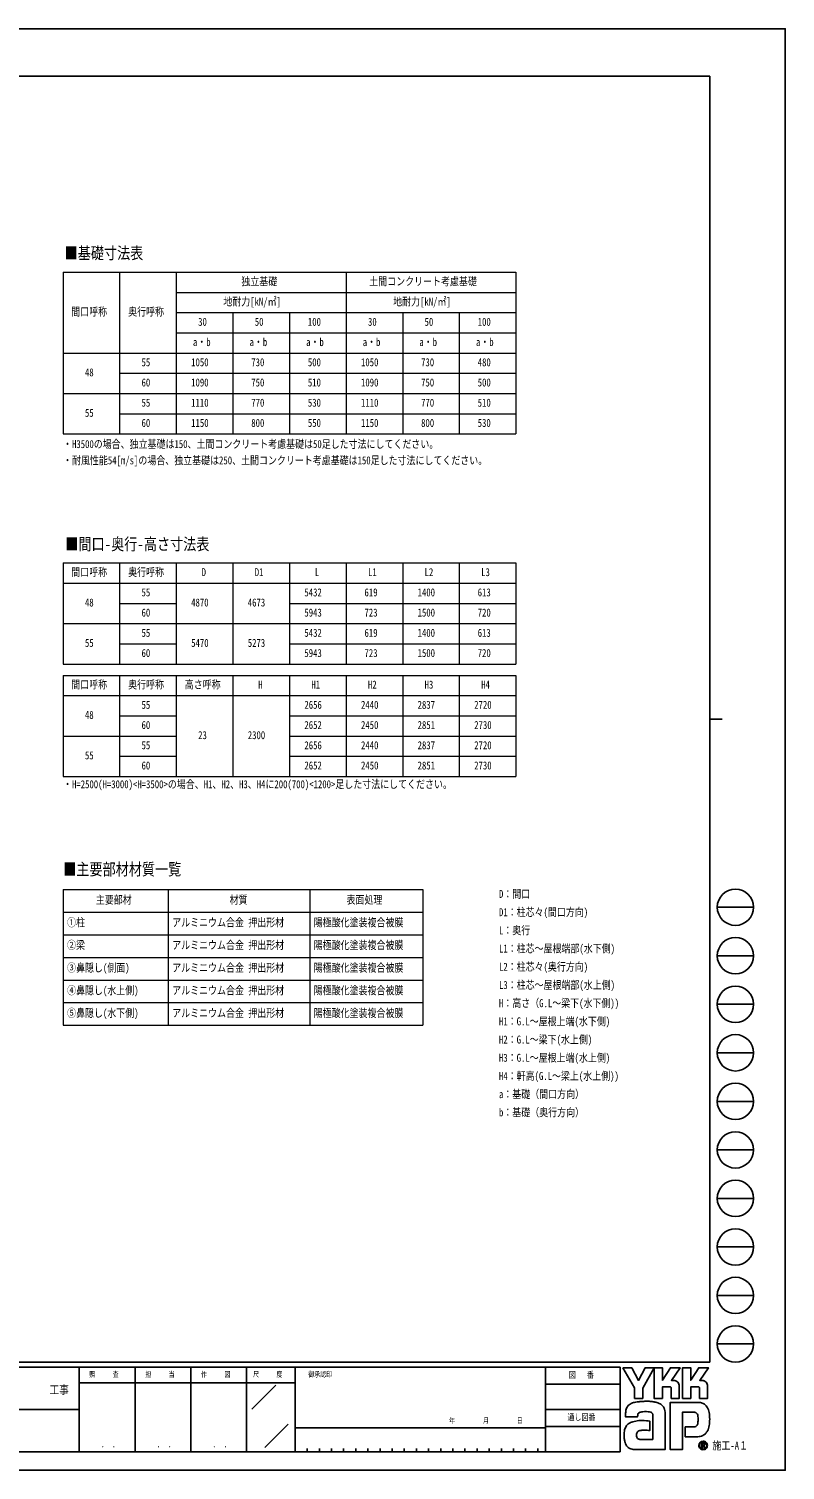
# Model space of a CAD drawing. Units: millimetres, scale not verified. Extents: x -12615 to 12615, y -8910 to 8910.
# Drawn here: x 3262 to 12615, y -8910 to 8910 of the extents above; entities that cross this region are included whole.
import ezdxf
from ezdxf.enums import TextEntityAlignment as Align

# ---------------------------------------------------------------- set-up
doc = ezdxf.new("R2010")
doc.units = ezdxf.units.MM
doc.header["$LTSCALE"] = 40
doc.layers.add('0-1_TABLE1', color=7, linetype='Continuous', lineweight=18)
doc.layers.add('0-2_USER1', color=3, linetype='Continuous')
doc.layers.add('0-7_YKK_ZWAK', color=7, linetype='Continuous')
doc.styles.add('ＭＳ ゴシック', font='')
doc.styles.get('ＭＳ ゴシック').set_extended_font_data('MS Gothic')

msp = doc.modelspace()

# ---------------------------------------------------------------- linework, layer by layer
at = {"layer": '0-1_TABLE1'}
for p, q in [((3685.06, 5901), (9285.06, 5901)), ((3685.06, 5901), (3685.06, 3901)), ((4385.06, 5901), (4385.06, 3901)), ((5085.06, 5901), (5085.06, 3901)), ((7185.06, 5901), (7185.06, 3901)), ((5085.06, 5651), (9285.06, 5651)), ((5085.06, 5401), (9285.06, 5401)), ((5785.06, 5401), (5785.06, 3901)), ((6485.06, 5401), (6485.06, 3901)), ((7885.06, 5401), (7885.06, 3901)), ((8585.06, 5401), (8585.06, 3901)), ((5085.06, 5151), (9285.06, 5151)), ((3685.06, 4901), (9285.06, 4901)), ((4385.06, 4651), (9285.06, 4651)), ((3685.06, 4401), (9285.06, 4401)), ((4385.06, 4151), (9285.06, 4151)), ((3685.06, 2306), (9285.06, 2306)), ((3685.06, 2306), (3685.06, 1056)), ((4385.06, 2306), (4385.06, 1056)), ((5085.06, 2306), (5085.06, 1056)), ((5785.06, 2306), (5785.06, 1056)), ((6485.06, 2306), (6485.06, 1056)), ((7185.06, 2306), (7185.06, 1056)), ((7885.06, 2306), (7885.06, 1056)), ((8585.06, 2306), (8585.06, 1056)), ((9285.06, 2306), (9285.06, 1056)), ((3685.06, 2056), (9285.06, 2056)), ((4385.06, 1806), (5085.06, 1806)), ((6485.06, 1806), (9285.06, 1806)), ((3685.06, 1556), (9285.06, 1556)), ((4385.06, 1306), (5085.06, 1306)), ((6485.06, 1306), (9285.06, 1306)), ((3685.06, 1056), (9285.06, 1056)), ((3685.06, 916), (9285.06, 916)), ((3685.06, 916), (3685.06, -334)), ((4385.06, 916), (4385.06, -334)), ((5085.06, 916), (5085.06, -334)), ((5785.06, 916), (5785.06, -334)), ((6485.06, 916), (6485.06, -334)), ((7185.06, 916), (7185.06, -334)), ((7885.06, 916), (7885.06, -334)), ((8585.06, 916), (8585.06, -334)), ((9285.06, 916), (9285.06, -334)), ((3685.06, 666), (9285.06, 666)), ((4385.06, 416), (5085.06, 416)), ((6485.06, 416), (9285.06, 416)), ((3685.06, 166), (5085.06, 166)), ((6485.06, 166), (9285.06, 166)), ((4385.06, -84), (5085.06, -84)), ((6485.06, -84), (9285.06, -84)), ((3685.06, -334), (9285.06, -334)), ((3685.06, -1730), (8135.06, -1730)), ((3685.06, -1730), (3685.06, -3410)), ((4985.06, -1730), (4985.06, -3410)), ((6735.06, -1730), (6735.06, -3410)), ((8135.06, -1730), (8135.06, -3410)), ((3685.06, -2010), (8135.06, -2010)), ((3685.06, -2290), (8135.06, -2290)), ((3685.06, -2570), (8135.06, -2570)), ((3685.06, -2850), (8135.06, -2850)), ((3685.06, -3130), (8135.06, -3130)), ((3685.06, -3410), (8135.06, -3410))]:
    msp.add_line(p, q, dxfattribs=at)
for points in [[(9285.06, 5901), (9285.06, 5401), (9285.06, 3901)], [(3685.06, 3901), (4385.06, 3901), (9285.06, 3901)]]:
    msp.add_lwpolyline(points, dxfattribs=at)
at = {"layer": '0-7_YKK_ZWAK'}
for p, q in [((11685.06, 8325), (-11714.94, 8325)), ((11685.06, 8325), (11685.06, -7575)), ((11685.06, 375), (11835.06, 375)), ((11775.06, -1950), (12225.06, -1950)), ((11775.06, -2550), (12225.06, -2550)), ((11775.06, -3150), (12225.06, -3150)), ((11775.06, -3750), (12225.06, -3750)), ((11775.06, -4350), (12225.06, -4350)), ((11775.06, -4950), (12225.06, -4950)), ((11775.06, -5550), (12225.06, -5550)), ((11775.06, -6150), (12225.06, -6150)), ((11775.06, -6750), (12225.06, -6750)), ((11775.06, -7350), (12225.06, -7350)), ((11685.06, -7575), (-11714.94, -7575)), ((3885.06, -7635), (-14.94, -7635)), ((4575.06, -7635), (4575.06, -8685)), ((5265.06, -7635), (5265.06, -8685)), ((5955.06, -7635), (5955.06, -8685)), ((6555.06, -7635), (5955.06, -7635)), ((9652.56, -7635), (6555.06, -7635)), ((6555.06, -7635), (6555.06, -8685)), ((9652.56, -7635), (9652.56, -8685)), ((10575.06, -7635), (9652.56, -7635)), ((10575.06, -7635), (10575.06, -8685)), ((5955.06, -7830), (3885.06, -7830)), ((5955.06, -7830), (6555.06, -7830)), ((6021.31, -8154.87), (6315.11, -7861.08)), ((9652.56, -7845), (10575.06, -7845)), ((-14.94, -8160), (3885.06, -8160)), ((9652.56, -8160), (10575.06, -8160)), ((6182.02, -8627.97), (6470.68, -8339.3)), ((10575.06, -8370), (9652.56, -8370)), ((6555.06, -8385), (9652.56, -8385)), ((-14.94, -8685), (3885.06, -8685)), ((3885.06, -8685), (5955.06, -8685)), ((5955.06, -8685), (6555.06, -8685)), ((6555.06, -8685), (9652.56, -8685)), ((6705.06, -8640), (6705.06, -8685)), ((6855.06, -8640), (6855.06, -8685)), ((7005.06, -8640), (7005.06, -8685)), ((7155.06, -8640), (7155.06, -8685)), ((7305.06, -8640), (7305.06, -8685)), ((7455.06, -8640), (7455.06, -8685)), ((7605.06, -8640), (7605.06, -8685)), ((7755.06, -8640), (7755.06, -8685)), ((7905.06, -8640), (7905.06, -8685)), ((8055.06, -8640), (8055.06, -8685)), ((8205.06, -8640), (8205.06, -8685)), ((8355.06, -8640), (8355.06, -8685)), ((8505.06, -8640), (8505.06, -8685)), ((8655.06, -8640), (8655.06, -8685)), ((8805.06, -8640), (8805.06, -8685)), ((8955.06, -8640), (8955.06, -8685)), ((9105.06, -8640), (9105.06, -8685)), ((9255.06, -8640), (9255.06, -8685)), ((9405.06, -8640), (9405.06, -8685)), ((9555.06, -8640), (9555.06, -8685)), ((9652.56, -8685), (10575.06, -8685)), ((11600.02, -8651.94), (11600.02, -8651.94))]:
    msp.add_line(p, q, dxfattribs=at)
for points in [[(-12615, -8910), (12615, -8910), (12615, 8910), (-12615, 8910)], [(10608.06, -7644), (10718.49, -7644), (10801.41, -7800.3), (10884.12, -7644), (10994.63, -7644), (10853.01, -7895.97), (10853.01, -8022.4), (10752.29, -8022.4), (10752.29, -7892.57)]]:
    msp.add_lwpolyline(points, close=True, dxfattribs=at)
for points in [[(5955.06, -7635), (3885.06, -7635), (3885.06, -8685)], [(11191.64, -7879.83), (11096.31, -7879.83), (11096.31, -8022.29), (10994.74, -8022.29), (10994.74, -7644), (11096.31, -7644), (11096.31, -7798.75), (11196.21, -7644), (11315.52, -7644), (11208.48, -7800.64), (11212.27, -7800.64), (11216.46, -7800.64), (11220.76, -7800.64), (11224.9, -7800.64), (11228.6, -7800.64), (11231.58, -7800.64), (11233.57, -7800.64), (11234.3, -7800.64)], [(11542.53, -7879.83), (11447.31, -7879.83), (11447.31, -8022.4), (11345.69, -8022.4), (11345.69, -7644), (11447.31, -7644), (11447.31, -7798.75), (11547.1, -7644), (11666.41, -7644), (11559.37, -7800.64), (11563.2, -7800.64), (11567.41, -7800.64), (11571.71, -7800.64), (11575.84, -7800.64), (11579.52, -7800.64), (11582.49, -7800.64), (11584.47, -7800.64), (11585.19, -7800.64)], [(11263.52, -7806.64), (11275.65, -7813.57), (11285.92, -7822.6), (11294.18, -7833.36), (11300.27, -7845.45), (11304.03, -7858.49), (11305.32, -7872.11), (11305.32, -8022.65), (11206.23, -8022.65), (11206.23, -7894.23)], [(11614.45, -7806.64), (11626.61, -7813.57), (11636.92, -7822.6), (11645.22, -7833.36), (11651.35, -7845.45), (11655.14, -7858.49), (11656.44, -7872.11), (11656.44, -8022.4), (11557.12, -8022.4), (11557.12, -7894.23)], [(10814.39, -8196.93), (10807.42, -8200.86), (10801.98, -8205.65), (10797.86, -8211.25), (10794.88, -8217.59), (10792.82, -8224.59), (10791.48, -8232.21), (10790.67, -8240.37), (10790.19, -8249), (10640.23, -8249.37), (10640.67, -8228.86), (10641.5, -8205.82)], [(11123.13, -8157.5), (11127.38, -8174.71), (11129.79, -8193.13), (11130.55, -8212.76), (11130.55, -8655), (10768.66, -8655)], [(10871.84, -8296.58), (10900.22, -8298.46), (10922.53, -8300.96), (10937.13, -8303.3), (10942.36, -8304.7), (10942.36, -8419.42), (10925.77, -8417.67), (10907.57, -8416.68), (10888.94, -8416.3), (10871.06, -8416.36), (10855.1, -8416.69), (10842.25, -8417.13), (10833.68, -8417.51), (10830.56, -8417.68), (10817.59, -8420.05), (10806.4, -8423.76), (10797.01, -8428.84), (10789.4, -8435.31), (10783.58, -8443.19), (10779.55, -8452.51), (10777.31, -8463.3), (10776.86, -8475.57), (10778.29, -8489.07), (10781.15, -8500.22), (10785.28, -8509.25), (10790.48, -8516.37), (10796.58, -8521.78), (10803.4, -8525.72), (10810.76, -8528.37), (10818.48, -8529.97), (10977.79, -8529.97), (10977.79, -8235.22), (10977.83, -8229.38), (10977.53, -8223.66), (10976.78, -8218.16), (10975.5, -8212.94), (10973.59, -8208.07), (10970.96, -8203.64), (10967.51, -8199.72), (10963.16, -8196.37)], [(10963.16, -8196.37), (10953.82, -8192.71), (10938.88, -8189.6), (10919.82, -8187.31), (10898.12, -8186.08), (10875.25, -8186.18), (10852.69, -8187.85)], [(11486.61, -8194.52), (11343.58, -8194.52), (11343.58, -8655), (11193.69, -8655), (11193.69, -8072.37), (11542.06, -8072.37)], [(11636.14, -8113.54), (11645.92, -8125.87), (11653.24, -8137.83), (11658.35, -8148.65)], [(11623.69, -8462.91), (11609.85, -8473.67), (11595.43, -8482.13), (11580.55, -8488.44), (11565.3, -8492.76), (11549.8, -8495.23), (11534.16, -8496.03), (11380.08, -8496.03), (11380.08, -8374.99), (11466.96, -8374.99), (11482.98, -8374.77), (11497.07, -8373.4), (11509.16, -8369.86)], [(11537.48, -8282.99), (11537.29, -8263.9), (11536.38, -8246.69), (11534.23, -8231.59), (11530.31, -8218.78)], [(11623.82, -8587.79), (11623.75, -8586.03), (11623.53, -8584.34), (11623.16, -8582.71), (11622.66, -8581.16), (11622.01, -8579.69), (11621.22, -8578.31), (11620.3, -8577.02), (11619.24, -8575.84), (11617.85, -8574.61), (11616.31, -8573.54), (11614.62, -8572.63), (11612.79, -8571.88), (11610.84, -8571.29), (11608.75, -8570.87), (11606.55, -8570.61), (11604.23, -8570.53), (11581.5, -8570.53), (11581.5, -8637.42), (11588.37, -8637.42), (11588.37, -8577.35), (11604.23, -8577.35), (11605.87, -8577.41), (11607.41, -8577.57), (11608.85, -8577.83), (11610.19, -8578.2), (11611.42, -8578.67), (11612.53, -8579.24), (11613.52, -8579.9), (11614.4, -8580.67)], [(11617.08, -8587.79), (11616.66, -8591.01), (11615.51, -8593.54), (11613.78, -8595.47), (11611.64, -8596.87), (11609.23, -8597.83), (11606.71, -8598.42), (11604.25, -8598.72), (11601.99, -8598.8), (11596.03, -8598.8), (11599.04, -8603.91), (11618.68, -8637.65), (11626.54, -8637.65), (11607.6, -8605.17), (11609.37, -8604.82), (11611.07, -8604.37), (11612.67, -8603.83), (11614.19, -8603.2), (11615.6, -8602.47), (11616.92, -8601.65), (11618.14, -8600.73), (11619.24, -8599.73)]]:
    msp.add_lwpolyline(points, dxfattribs=at)
for centre in [(12000.06, -1950), (12000.06, -2550), (12000.06, -3150), (12000.06, -3750), (12000.06, -4350), (12000.06, -4950), (12000.06, -5550), (12000.06, -6150), (12000.06, -6750), (12000.06, -7350)]:
    msp.add_circle(centre, 225, dxfattribs=at)
for centre, radius, start, end in [((11234.45, -7875.57), 74.93, 78.26798, 90.11215), ((11235.52, -7870.11), 69.37, 66.19963, 78.22058), ((11585.34, -7875.7), 75.07, 78.27851, 90.10826), ((11586.37, -7870.44), 69.7, 66.2483, 78.23226), ((11192.17, -7893.88), 14.06, 358.57817, 92.1683), ((11543.13, -7893.81), 14, 358.29941, 92.43455), ((10913.41, -8221.38), 272.36, 171.55622, 176.72493), ((10821.12, -8207.6), 179.04, 163.48385, 171.57982), ((10774.82, -8193.86), 130.74, 152.2125, 163.4865), ((10754.81, -8183.52), 108.22, 138.03852, 152.12015), ((10754.79, -8184.02), 108.55, 122.60463, 137.83438), ((10769.15, -8207.24), 135.84, 108.37421, 122.42809), ((10791.88, -8288.08), 219.75, 100.93159, 107.35499), ((10866.16, -8648.45), 587.69, 97.86054, 101.37938), ((10901.03, -8890.74), 832.48, 94.90201, 97.9576), ((10853.97, -8290.89), 101.95, 102.4979, 112.84632), ((10903.41, -8910.14), 852, 91.6169, 94.94971), ((10873.7, -8375.98), 189.3, 96.37207, 102.75341), ((10900.11, -8772.18), 714.01, 87.51794, 91.66439), ((10909.38, -8573.33), 514.94, 81.92631, 87.59083), ((10936.76, -8385.69), 325.32, 73.67137, 82.05943), ((10977.38, -8249.75), 183.45, 60.60528, 73.9085), ((10994.01, -8216.59), 146.41, 52.17347, 59.90542), ((11008.88, -8197.34), 122.08, 43.55042, 52.14561), ((11017.07, -8189.43), 110.69, 34.48659, 43.50182), ((11017.13, -8189.26), 110.55, 25.58915, 34.43128), ((11007.29, -8193.87), 121.41, 17.43089, 25.54591), ((11487.42, -8268.03), 73.52, 77.94572, 90.63794), ((11493.81, -8238.05), 42.86, 60.20991, 77.92418), ((11536.36, -8232.64), 160.37, 78.73198, 87.96551), ((11541.07, -8208.59), 135.87, 69.03034, 78.69541), ((11545.45, -8196.9), 123.38, 59.39484, 68.9885), ((11547.48, -8193.34), 119.28, 50.3012, 59.3616), ((11546.74, -8194.18), 120.4, 42.05209, 50.28551), ((11487.28, -8228.44), 188.76, 14.76267, 25.00486), ((11371.51, -8259.99), 308.76, 7.9139, 14.95041), ((10754.78, -8438.01), 127.65, 142.04688, 153.80771), ((10750.42, -8434.88), 122.29, 130.60221, 141.94427), ((10757.63, -8443.54), 133.55, 120.60724, 130.53081), ((10771.85, -8467.72), 161.6, 112.58838, 120.58162), ((10790.98, -8513.7), 211.4, 106.61303, 112.59024), ((10821.07, -8614.84), 316.93, 99.87193, 106.59825), ((10837.93, -8709.82), 413.39, 94.78469, 99.91711), ((10846.14, -8804.31), 508.24, 90.80099, 94.81812), ((10847.39, -8874.68), 578.61, 87.57779, 90.82714), ((11495.16, -8338.28), 34.54, 293.91672, 314.09376), ((11497.96, -8230.26), 34.04, 39.8078, 59.75378), ((11490.45, -8334.13), 40.8, 314.78099, 333.92928), ((11492.14, -8234.71), 41.37, 22.65544, 39.38165), ((11460.15, -8319.42), 74.48, 334.00676, 347.34989), ((11377.49, -8300.27), 159.33, 347.14308, 355.40008), ((11196.61, -8284.73), 340.88, 355.2339, 0.29193), ((11307.45, -8294.38), 373.25, 347.15166, 352.97565), ((11255.87, -8276.8), 425.61, 2.54376, 8.01251), ((11208.51, -8281.51), 473.02, 352.8937, 357.82206), ((11189.59, -8280.29), 491.98, 357.76419, 2.60674), ((10914.4, -8470.46), 291.87, 174.55588, 182.47272), ((11077.49, -8467.89), 454.94, 181.90948, 187.89042), ((10826.95, -8462.09), 204.02, 164.97537, 174.56739), ((10886.08, -8494.82), 261.65, 187.80471, 196.36971), ((10777.37, -8448.87), 152.71, 153.89178, 164.94341), ((11600.11, -8604.57), 52.92, 90.09157, 179.92363), ((11600.1, -8604.47), 52.82, 44.93442, 90.08536), ((11523.69, -8350.16), 150.71, 311.57033, 318.66243), ((11506.24, -8334.86), 173.92, 318.67367, 325.29112), ((11551.08, -8368.28), 118.04, 326.23251, 339.61931), ((11440.22, -8325.35), 236.92, 339.22498, 347.31457), ((10785.01, -8524.67), 156.26, 196.3102, 208.20993), ((10741.01, -8548.09), 106.41, 208.29777, 223.35561), ((10731.08, -8556.83), 93.2, 223.64205, 239.63663), ((10739.32, -8541.84), 110.3, 239.8785, 253.65355), ((10754.4, -8490.03), 164.26, 253.69102, 263.74909), ((10767.18, -8376.29), 278.71, 263.68487, 270.30455), ((11599.78, -8604.63), 52.6, 179.86065, 225.14399), ((11599.77, -8604.4), 47.06, 134.8007, 180.12175), ((11599.58, -8604.7), 46.87, 179.75513, 225.29722), ((11600.03, -8604.63), 52.77, 224.94536, 269.98445), ((11599.91, -8604.13), 46.97, 89.86602, 135.149), ((11599.93, -8605.12), 46.82, 224.62822, 270.10973), ((11600.12, -8604.49), 47.33, 45.03108, 90.11509), ((11600.03, -8604.37), 53.04, 269.98802, 314.93777), ((11599.95, -8604.42), 47.52, 270.09072, 359.90926), ((11607.02, -8587.51), 10.06, 358.3894, 42.86139), ((11607.22, -8588.27), 16.6, 316.37674, 1.6565), ((11600.15, -8604.5), 47.31, 0.00643, 45.07115), ((11600.52, -8604.31), 52.41, 359.78949, 45.13288), ((11600.39, -8604.71), 52.54, 314.92572, 0.23508)]:
    msp.add_arc(centre, radius, start, end, dxfattribs=at)

# ---------------------------------------------------------------- texts
at = {"layer": '0-1_TABLE1', "style": 'ＭＳ ゴシック', "width": 0.8}
for s, p in [('独立基礎', (5890.26, 5708.5)), ('土間コンクリート考慮基礎', (7471.86, 5708.5)), ('地耐力[kN/㎡]', (5667.06, 5458.5)), ('地耐力[kN/㎡]', (7767.06, 5458.5)), ('間口呼称', (3786.66, 5333.5)), ('奥行呼称', (4490.26, 5333.5)), ('30', (5355.86, 5208.5)), ('50', (6055.86, 5208.5)), ('100', (6712.66, 5208.5)), ('30', (7455.86, 5208.5)), ('50', (8155.86, 5208.5)), ('100', (8812.66, 5208.5)), ('a・b', (5291.06, 4958.5)), ('a・b', (5991.06, 4958.5)), ('a・b', (6691.06, 4958.5)), ('a・b', (7391.06, 4958.5)), ('a・b', (8091.06, 4958.5)), ('a・b', (8791.06, 4958.5)), ('55', (4655.86, 4708.5)), ('1050', (5269.46, 4708.5)), ('730', (6012.66, 4708.5)), ('500', (6712.66, 4708.5)), ('1050', (7369.46, 4708.5)), ('730', (8112.66, 4708.5)), ('480', (8812.66, 4708.5)), ('48', (3955.86, 4583.5)), ('60', (4655.86, 4458.5)), ('1090', (5269.46, 4458.5)), ('750', (6012.66, 4458.5)), ('510', (6712.66, 4458.5)), ('1090', (7369.46, 4458.5)), ('750', (8112.66, 4458.5)), ('500', (8812.66, 4458.5)), ('55', (4655.86, 4208.5)), ('1110', (5269.46, 4208.5)), ('770', (6012.66, 4208.5)), ('530', (6712.66, 4208.5)), ('1110', (7369.46, 4208.5)), ('770', (8112.66, 4208.5)), ('510', (8812.66, 4208.5)), ('55', (3955.86, 4083.5)), ('60', (4655.86, 3958.5)), ('1150', (5269.46, 3958.5)), ('800', (6012.66, 3958.5)), ('550', (6712.66, 3958.5)), ('1150', (7369.46, 3958.5)), ('800', (8112.66, 3958.5)), ('530', (8812.66, 3958.5)), ('間口呼称', (3786.66, 2113.5)), ('奥行呼称', (4490.26, 2113.5)), ('D', (5399.06, 2113.5)), ('D1', (6055.86, 2113.5)), ('L', (6799.06, 2113.5)), ('L1', (7455.86, 2113.5)), ('L2', (8155.86, 2113.5)), ('L3', (8855.86, 2113.5)), ('55', (4655.86, 1863.5)), ('5432', (6669.46, 1863.5)), ('619', (7412.66, 1863.5)), ('1400', (8069.46, 1863.5)), ('613', (8812.66, 1863.5)), ('48', (3955.86, 1738.5)), ('4870', (5269.46, 1738.5)), ('4673', (5969.46, 1738.5)), ('60', (4655.86, 1613.5)), ('5943', (6669.46, 1613.5)), ('723', (7412.66, 1613.5)), ('1500', (8069.46, 1613.5)), ('720', (8812.66, 1613.5)), ('55', (4655.86, 1363.5)), ('5432', (6669.46, 1363.5)), ('619', (7412.66, 1363.5)), ('1400', (8069.46, 1363.5)), ('613', (8812.66, 1363.5)), ('55', (3955.86, 1238.5)), ('5470', (5269.46, 1238.5)), ('5273', (5969.46, 1238.5)), ('60', (4655.86, 1113.5)), ('5943', (6669.46, 1113.5)), ('723', (7412.66, 1113.5)), ('1500', (8069.46, 1113.5)), ('720', (8812.66, 1113.5)), ('間口呼称', (3786.66, 723.5)), ('奥行呼称', (4490.26, 723.5)), ('高さ呼称', (5190.26, 723.5)), ('H', (6099.06, 723.5)), ('H1', (6755.86, 723.5)), ('H2', (7455.86, 723.5)), ('H3', (8155.86, 723.5)), ('H4', (8855.86, 723.5)), ('55', (4655.86, 473.5)), ('2656', (6669.46, 473.5)), ('2440', (7369.46, 473.5)), ('2837', (8069.46, 473.5)), ('2720', (8769.46, 473.5)), ('48', (3955.86, 348.5)), ('60', (4655.86, 223.5)), ('23', (5355.86, 98.5)), ('2300', (5969.46, 98.5)), ('2652', (6669.46, 223.5)), ('2450', (7369.46, 223.5)), ('2851', (8069.46, 223.5)), ('2730', (8769.46, 223.5)), ('55', (4655.86, -26.5)), ('2656', (6669.46, -26.5)), ('2440', (7369.46, -26.5)), ('2837', (8069.46, -26.5)), ('2720', (8769.46, -26.5)), ('55', (3955.86, -151.5)), ('60', (4655.86, -276.5)), ('2652', (6669.46, -276.5)), ('2450', (7369.46, -276.5)), ('2851', (8069.46, -276.5)), ('2730', (8769.46, -276.5)), ('主要部材', (4090.26, -1937.5)), ('材質', (5744.86, -1937.5)), ('表面処理', (7190.26, -1937.5)), ('①柱', (3735.06, -2217.5)), ('アルミニウム合金 押出形材', (5035.06, -2217.5)), ('陽極酸化塗装複合被膜', (6785.06, -2217.5)), ('②梁', (3735.06, -2497.5)), ('アルミニウム合金 押出形材', (5035.06, -2497.5)), ('陽極酸化塗装複合被膜', (6785.06, -2497.5)), ('③鼻隠し(側面)', (3735.06, -2777.5)), ('アルミニウム合金 押出形材', (5035.06, -2777.5)), ('陽極酸化塗装複合被膜', (6785.06, -2777.5)), ('④鼻隠し(水上側)', (3735.06, -3057.5)), ('アルミニウム合金 押出形材', (5035.06, -3057.5)), ('陽極酸化塗装複合被膜', (6785.06, -3057.5)), ('⑤鼻隠し(水下側)', (3735.06, -3337.5)), ('アルミニウム合金 押出形材', (5035.06, -3337.5)), ('陽極酸化塗装複合被膜', (6785.06, -3337.5))]:
    msp.add_text(s, height=98.97, dxfattribs=at).set_placement(p, align=Align.BOTTOM_LEFT)
at = {"layer": '0-2_USER1', "style": 'ＭＳ ゴシック', "width": 0.8}
for s, height, p in [('■基礎寸法表', 148.5, (3704.69, 6019.64)), ('・H3500の場合、独立基礎は150、土間コンクリート考慮基礎は50足した寸法にしてください。', 98.97, (3685.06, 3697.08)), ('・耐風性能54[m/s]の場合、独立基礎は250、土間コンクリート考慮基礎は150足した寸法にしてください。', 98.97, (3685.06, 3495.83)), ('■間口-奥行-高さ寸法表', 148.5, (3712.72, 2420.6)), ('・H=2500(H=3000)<H=3500>の場合、H1、H2、H3、H4に200(700)<1200>足した寸法にしてください。', 98.97, (3685.06, -508.71)), ('■主要部材材質一覧', 148.5, (3687.94, -1599.1)), ('D：間口', 98.97, (9075.79, -1865.35)), ('D1：柱芯々(間口方向)', 98.97, (9075.79, -2090.35)), ('L：奥行', 98.97, (9075.79, -2315.35)), ('L1：柱芯～屋根端部(水下側)', 98.97, (9075.79, -2540.35)), ('L2：柱芯々(奥行方向)', 98.97, (9075.79, -2765.35)), ('L3：柱芯～屋根端部(水上側)', 98.97, (9075.79, -2990.35)), ('H：高さ（G.L～梁下(水下側))', 98.97, (9075.79, -3215.35)), ('H1：G.L～屋根上端(水下側)', 98.97, (9075.79, -3440.35)), ('H2：G.L～梁下(水上側)', 98.97, (9075.79, -3665.35)), ('H3：G.L～屋根上端(水上側)', 98.97, (9075.79, -3890.35)), ('H4：軒高(G.L～梁上(水上側))', 98.97, (9075.79, -4115.35)), ('a：基礎（間口方向）', 98.97, (9075.79, -4340.35)), ('b：基礎（奥行方向）', 98.97, (9075.79, -4565.35))]:
    msp.add_text(s, height=height, dxfattribs=at).set_placement(p, align=Align.BOTTOM_LEFT)
at = {"layer": '0-7_YKK_ZWAK', "style": 'ＭＳ ゴシック', "width": 0.8}
for s, height, p in [('照     査', 65.98, (4009.26, -7777.5)), ('担     当', 65.98, (4701.66, -7777.5)), ('作     図', 65.98, (5391.66, -7777.5)), ('尺     度', 65.98, (6034.26, -7777.5)), ('御承認印', 65.98, (6717.41, -7777.5)), ('図\u3000 番', 76.98, (9940.21, -7792.5)), ('工事', 110, (3517, -8002.4)), ('年        月        日', 65.98, (8459.72, -8349.64)), ('通し図番', 76.98, (9923.41, -8317.5)), ('施工-A１', 98.97, (11715.06, -8685)), ('． ．', 77.75, (4155, -8653.06)), ('． ．', 77.75, (4845, -8653.06)), ('． ．', 77.75, (5535, -8653.06))]:
    msp.add_text(s, height=height, dxfattribs=at).set_placement(p, align=Align.BOTTOM_LEFT)

doc.saveas('drawing.dxf')
